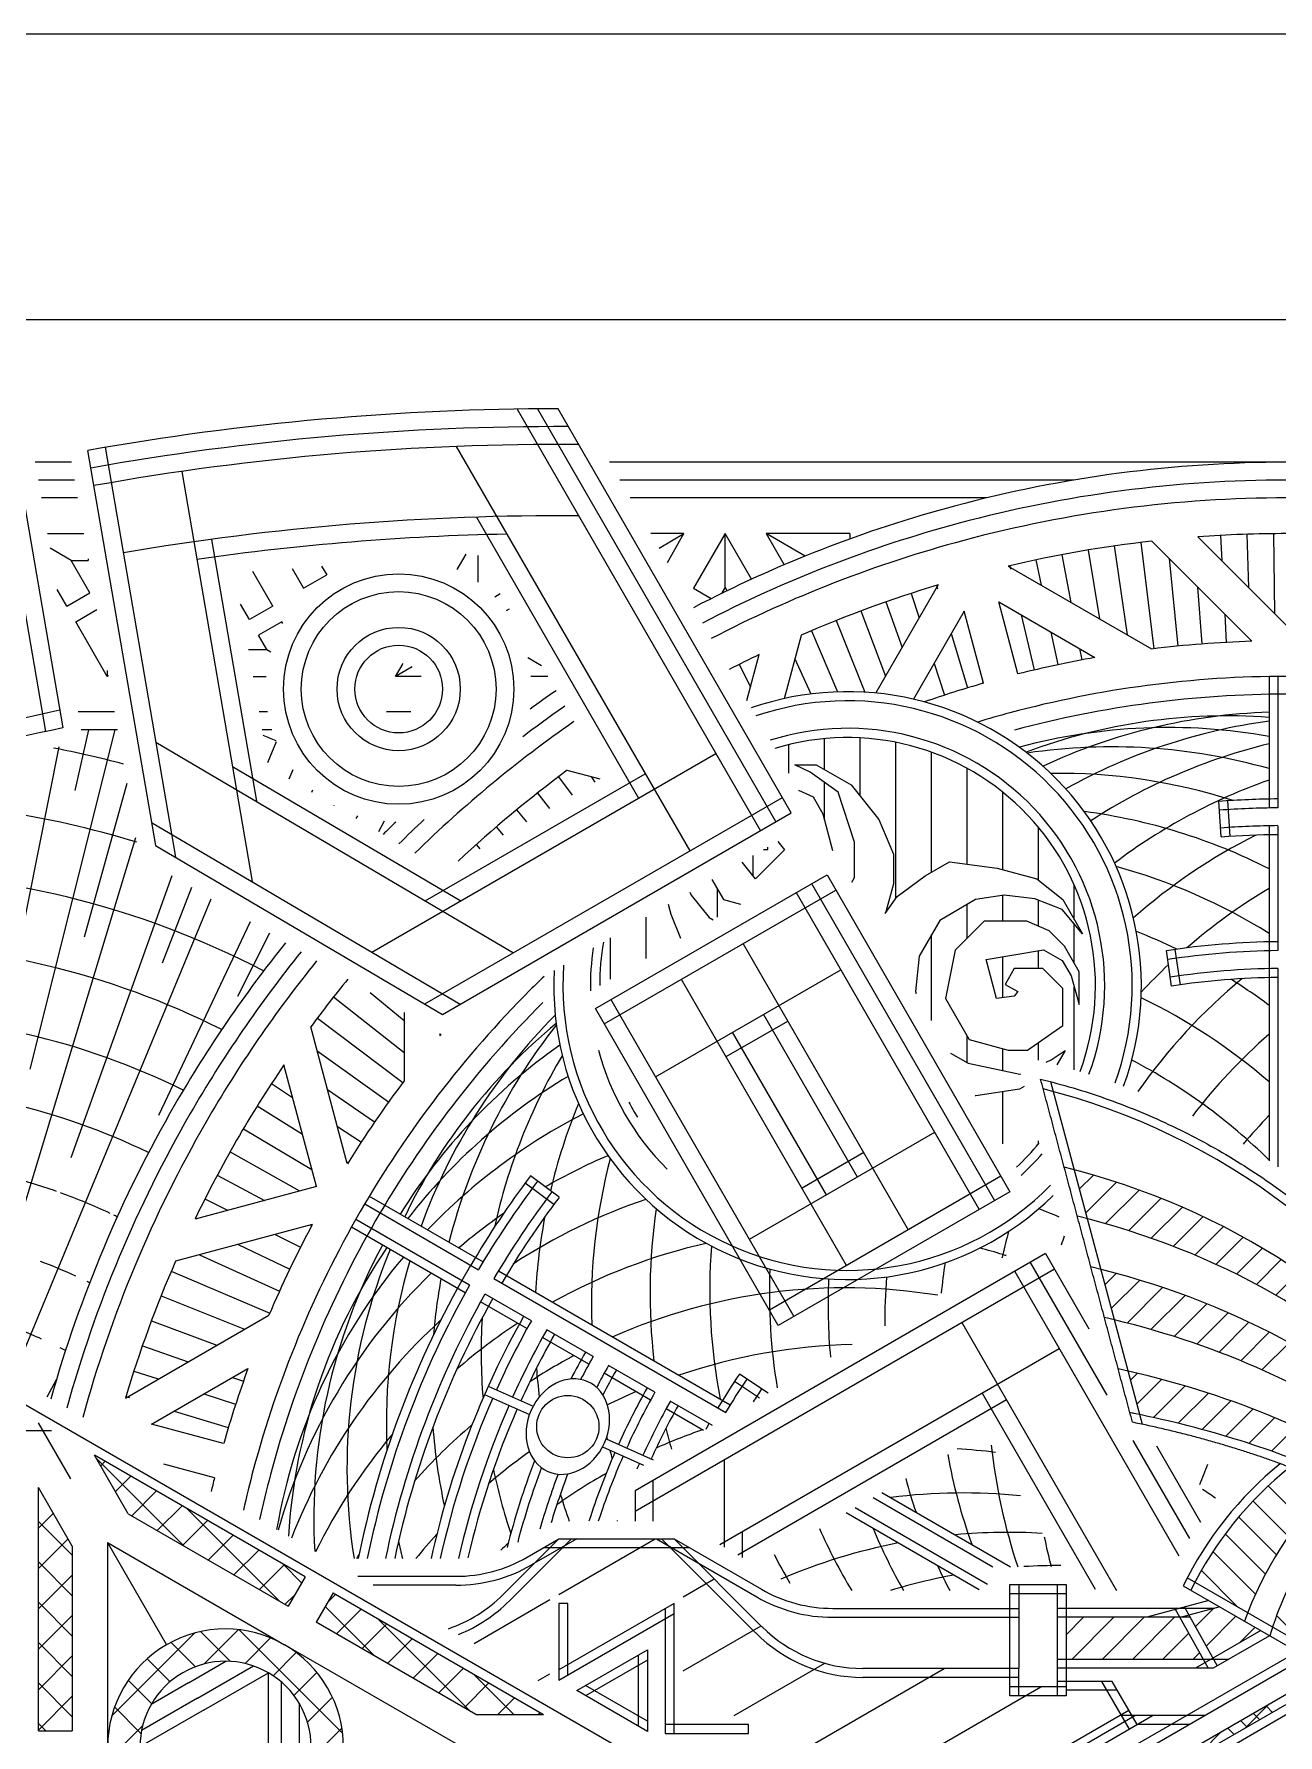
# Model space of a CAD drawing. Header units: inches. Extents: x -1.5 to 24.5, y -14.4 to 30.8.
# Drawn here: x 18.11 to 19.2, y 29.315 to 30.805 of the extents above; entities that cross this region are included whole.
import ezdxf

# ---------------------------------------------------------------- set-up
doc = ezdxf.new("R2010")
doc.units = ezdxf.units.IN
doc.header["$MEASUREMENT"] = 0
doc.layers.add('NOPLOT', color=5, linetype='Continuous', lineweight=5)

# ---------------------------------------------------------------- blocks, each defined once
blk = doc.blocks.new('Outline')
at = {"layer": 'NOPLOT', "color": 1}
blk.add_line((-1.25, 0), (-1.25, 2.3125), dxfattribs=at)
blk = doc.blocks.new('BG')
at = {"layer": 'NOPLOT', "color": 5}
for p, q in [((-3.1015, 1.4626), (-3.1015, 0.6565)), ((-3.0389, 1.2383), (-2.9691, 1.2391)), ((-2.9582, 1.25), (-3.0361, 1.1721)), ((-2.914, 1.2422), (-2.7989, 1.2422)), ((-2.7832, 1.2422), (-2.6738, 1.2422)), ((-2.6582, 1.2422), (-2.4845, 1.2422)), ((-2.9139, 1.2344), (-2.7987, 1.2344)), ((-2.7831, 1.2344), (-2.6737, 1.2344)), ((-2.6737, 1.2344), (-2.4898, 1.2344)), ((-2.6581, 1.2344), (-2.4898, 1.2344)), ((-3.0384, 1.215), (-2.9917, 1.2165)), ((-2.9448, 1.2192), (-3.0324, 1.1316)), ((-2.946, 1.2181), (-2.9447, 1.2181)), ((-3.0374, 1.1917), (-3.0153, 1.1929)), ((-2.9685, 1.1955), (-2.9436, 1.1969)), ((-2.7739, 1.2003), (-2.8051, 1.1982)), ((-2.7734, 1.1925), (-2.8046, 1.1904)), ((-2.9922, 1.1718), (-2.9424, 1.1756)), ((-3.0172, 1.1468), (-2.9405, 1.1544)), ((-2.644, 1.1567), (-2.6749, 1.1522)), ((-2.6428, 1.149), (-2.6738, 1.1445)), ((-3.0313, 1.122), (-2.9382, 1.1333)), ((-3.0106, 1.0058), (-2.938, 1.1315)), ((-3.0282, 1.0988), (-2.9504, 1.11)), ((-3.0246, 1.0758), (-2.9643, 1.0858)), ((-2.9793, 0.9975), (-2.9306, 1.0818)), ((-2.9303, 1.0807), (-2.9313, 1.0805)), ((-3.0859, 1.0632), (-3.0859, 0.6656)), ((-3.0205, 1.0528), (-2.9788, 1.0607)), ((-2.9383, 1.0683), (-2.9284, 1.0702)), ((-2.7185, 1.0537), (-2.6884, 1.071)), ((-2.6884, 1.071), (-2.7098, 1.0532)), ((-2.6554, 1.0681), (-2.6776, 1.0553)), ((-2.6651, 1.0532), (-2.6518, 1.0609)), ((-2.6266, 1.0681), (-2.6554, 1.0681)), ((-2.6518, 1.0609), (-2.6266, 1.0681)), ((-2.9528, 1.0433), (-2.9243, 1.0494)), ((-2.7367, 1.0308), (-2.7185, 1.0537)), ((-2.7098, 1.0532), (-2.7193, 1.0291)), ((-2.6776, 1.0553), (-2.6912, 1.0417)), ((-2.6745, 1.0369), (-2.6651, 1.0532)), ((-2.6406, 1.0536), (-2.6581, 1.0362)), ((-2.6082, 1.0536), (-2.6406, 1.0536)), ((-2.5867, 1.0228), (-2.6082, 1.0536)), ((-2.5781, 1.0434), (-2.5864, 1.0556)), ((-2.5864, 1.0556), (-2.5738, 1.0483)), ((-2.5761, 1.0392), (-2.5781, 1.0434)), ((-3.016, 1.0299), (-2.9939, 1.0346)), ((-2.9678, 1.0173), (-2.9196, 1.0286)), ((-2.746, 0.9963), (-2.7367, 1.0308)), ((-2.7193, 1.0291), (-2.7223, 1.0022)), ((-2.6912, 1.0417), (-2.6996, 1.0221)), ((-2.6662, 0.9864), (-2.6745, 1.0369)), ((-2.6581, 1.0362), (-2.6581, 1.0111)), ((-2.9162, 1.0144), (-2.9793, 0.9975)), ((-2.6996, 1.0221), (-2.6996, 0.9847)), ((-2.6443, 1.0032), (-2.6379, 1.0142)), ((-2.6379, 1.0142), (-2.6379, 1.0142)), ((-2.6379, 1.0142), (-2.6379, 1.0142)), ((-2.6379, 1.0142), (-2.6379, 1.0142)), ((-2.6379, 1.0142), (-2.634, 1.011)), ((-2.5867, 1.0059), (-2.5867, 1.0228)), ((-2.5752, 0.9707), (-2.5656, 1.016)), ((-2.5656, 1.016), (-2.566, 1.0168)), ((-2.5549, 1.0197), (-2.5525, 1.0156)), ((-2.5525, 1.0156), (-2.5467, 0.9774)), ((-3.0109, 1.0072), (-3.0078, 1.0079)), ((-2.7223, 1.0022), (-2.7185, 0.9773)), ((-2.6581, 1.0111), (-2.6443, 1.0032)), ((-2.634, 1.011), (-2.6318, 0.9956)), ((-2.5959, 0.9717), (-2.5867, 1.0059)), ((-2.1994, 0.8952), (-2.1343, 1.0079)), ((-3.0703, 0.9867), (-3.0703, 0.6746)), ((-2.9081, 0.9842), (-2.9712, 0.9673)), ((-2.7517, 0.9544), (-2.746, 0.9963)), ((-2.6996, 0.9847), (-2.6743, 0.9594)), ((-2.6318, 0.9956), (-2.6662, 0.9864)), ((-2.1949, 0.8874), (-2.1343, 0.9923)), ((-2.1188, 0.9878), (-2.1859, 0.8717)), ((-2.9514, 0.9559), (-2.904, 0.9702)), ((-2.7185, 0.9773), (-2.7003, 0.9458)), ((-2.6319, 0.9509), (-2.5959, 0.9717)), ((-2.5841, 0.9553), (-2.5752, 0.9707)), ((-2.5467, 0.9774), (-2.5468, 0.9768)), ((-2.1141, 0.9805), (-2.1814, 0.8639)), ((-2.9712, 0.9673), (-2.8941, 0.9228)), ((-2.7394, 0.9332), (-2.7517, 0.9544)), ((-2.6743, 0.9594), (-2.6319, 0.9509)), ((-2.9941, 0.9445), (-2.8995, 0.8898)), ((-2.9937, 0.9431), (-2.9906, 0.944)), ((-2.9253, 0.9409), (-2.8976, 0.9499)), ((-2.7003, 0.9458), (-2.6691, 0.9278)), ((-2.9867, 0.9208), (-2.9653, 0.9278)), ((-2.7213, 0.9086), (-2.7394, 0.9332)), ((-2.6691, 0.9278), (-2.638, 0.9247)), ((-2.638, 0.9247), (-2.6363, 0.9251)), ((-2.9793, 0.8987), (-2.9392, 0.9128)), ((-2.9713, 0.8768), (-2.9141, 0.8983)), ((-2.7887, 0.8925), (-2.7583, 0.9052)), ((-2.7583, 0.9052), (-2.7322, 0.9052)), ((-2.7322, 0.9052), (-2.7077, 0.8987)), ((-2.7064, 0.8981), (-2.7213, 0.9086)), ((-2.7077, 0.8987), (-2.7064, 0.8981)), ((-2.9629, 0.8551), (-2.9002, 0.8801)), ((-2.8189, 0.8683), (-2.7887, 0.8925)), ((-3.039, 0.8672), (-3.039, 0.7939)), ((-3.039, 0.8672), (-3.0344, 0.8672)), ((-2.8366, 0.8376), (-2.8189, 0.8683)), ((-2.7687, 0.8712), (-2.8127, 0.8568)), ((-2.738, 0.8712), (-2.7687, 0.8712)), ((-2.7339, 0.8688), (-2.738, 0.8712)), ((-2.954, 0.8335), (-2.9005, 0.8563)), ((-2.8127, 0.8568), (-2.8302, 0.8323)), ((-2.7613, 0.8522), (-2.7934, 0.8436)), ((-2.8366, 0.819), (-2.8366, 0.8376)), ((-2.8081, 0.8352), (-2.814, 0.8225)), ((-2.7934, 0.8436), (-2.8081, 0.8352)), ((-3.0193, 0.8279), (-3.039, 0.7939)), ((-2.8946, 0.8097), (-2.9501, 0.8246)), ((-2.9294, 0.819), (-2.8986, 0.8329)), ((-2.8302, 0.8323), (-2.8366, 0.819)), ((-3.039, 0.7939), (-3.0117, 0.8096)), ((-2.8953, 0.8099), (-2.8951, 0.81)), ((-2.7695, 0.8039), (-2.762, 0.8097)), ((-2.762, 0.8097), (-2.7368, 0.7845)), ((-2.7623, 0.7951), (-2.7644, 0.7951)), ((-2.7623, 0.7914), (-2.7623, 0.7951)), ((-2.2862, 0.7954), (-2.303, 0.7704)), ((-2.999, 0.7809), (-3.039, 0.7578)), ((-2.893, 0.7769), (-2.9332, 0.7877)), ((-2.9244, 0.77), (-2.9047, 0.78)), ((-2.7368, 0.7845), (-2.7514, 0.7726)), ((-2.2818, 0.7879), (-2.2965, 0.766)), ((-2.7186, 0.7564), (-2.7146, 0.7713)), ((-2.3933, 0.5593), (-2.2761, 0.7623)), ((-3.039, 0.7578), (-2.9911, 0.7301)), ((-2.9921, 0.7578), (-3.039, 0.7578)), ((-2.989, 0.7596), (-2.9921, 0.7578)), ((-2.9921, 0.7578), (-2.9865, 0.7545)), ((-2.9911, 0.7301), (-2.9821, 0.7456)), ((-2.7362, 0.7463), (-2.7186, 0.7564)), ((-2.7028, 0.7438), (-2.7007, 0.7473)), ((-2.3866, 0.5553), (-2.2694, 0.7583)), ((-2.7224, 0.728), (-2.7028, 0.7438)), ((-3.0138, 0.7072), (-3.039, 0.7217)), ((-3.039, 0.7217), (-3.039, 0.6926)), ((-3.0264, 0.6999), (-3.039, 0.7217)), ((-2.725, 0.7269), (-2.7224, 0.728)), ((-2.6844, 0.7191), (-2.7055, 0.7105)), ((-2.7055, 0.7105), (-2.7142, 0.7082)), ((-2.2463, 0.6536), (-2.228, 0.6947)), ((-2.2392, 0.6504), (-2.2232, 0.6864)), ((-2.824, 0.6484), (-2.8317, 0.6195)), ((-2.8262, 0.6403), (-2.8214, 0.6438)), ((-2.8259, 0.6118), (-2.8099, 0.6238)), ((-2.4578, 0.6123), (-2.4765, 0.5873)), ((-2.9304, 0.585), (-2.9236, 0.5969)), ((-2.914, 0.6024), (-2.914, 0.5877)), ((-2.8117, 0.5933), (-2.7983, 0.6038)), ((-2.4516, 0.6076), (-2.4703, 0.5826)), ((-2.7971, 0.5751), (-2.7867, 0.5837)), ((-2.2923, 0.5503), (-2.2748, 0.5897)), ((-2.2852, 0.5471), (-2.2676, 0.5865)), ((-2.9728, 0.5685), (-2.9714, 0.566)), ((-2.9863, 0.5607), (-2.9835, 0.5559)), ((-2.7821, 0.5572), (-2.7749, 0.5634)), ((-2.9964, 0.5413), (-3.0199, 0.5413)), ((-2.7667, 0.5397), (-2.7631, 0.5429)), ((-2.4587, 0.446), (-2.4012, 0.5457)), ((-2.452, 0.442), (-2.3944, 0.5417)), ((-3.0075, 0.5231), (-3.021, 0.5309)), ((-2.3809, 0.5339), (-2.4385, 0.4342)), ((-2.3741, 0.5301), (-2.4317, 0.4304)), ((-2.3848, 0.5272), (-2.3984, 0.535)), ((-2.6012, 0.5079), (-2.5992, 0.5079)), ((-2.6001, 0.5086), (-2.6007, 0.5079)), ((-2.914, 0.4916), (-2.914, 0.4691)), ((-2.9224, 0.4836), (-2.914, 0.4691)), ((-2.8828, 0.4823), (-2.8828, 0.4611)), ((-2.914, 0.4691), (-2.9254, 0.4756)), ((-2.6372, 0.4467), (-2.6126, 0.4766)), ((-2.6333, 0.4148), (-2.5846, 0.4766)), ((-2.6196, 0.4766), (-2.5599, 0.4766)), ((-2.6148, 0.4006), (-2.5584, 0.4755)), ((-2.5862, 0.4003), (-2.5413, 0.4629)), ((-2.7871, 0.4592), (-2.7779, 0.454)), ((-2.5521, 0.4095), (-2.5239, 0.4507)), ((-2.7894, 0.4345), (-2.792, 0.4359)), ((-2.5197, 0.4181), (-2.5061, 0.4391)), ((-2.4873, 0.4268), (-2.607, 0.3948)), ((-2.4889, 0.4264), (-2.4883, 0.4274)), ((-3.0106, 0.4043), (-3.0028, 0.4088)), ((-2.9911, 0.3885), (-3.0028, 0.4088)), ((-2.8011, 0.4151), (-2.8009, 0.415)), ((-3.0085, 0.3784), (-2.9911, 0.3885)), ((-2.8142, 0.3962), (-2.8124, 0.3954)), ((-2.4674, 0.3998), (-2.5738, 0.3713)), ((-2.5378, 0.3478), (-2.5131, 0.3876)), ((-2.5178, 0.3357), (-2.4822, 0.3958)), ((-2.4674, 0.3998), (-2.4388, 0.2934)), ((-2.434, 0.3961), (-2.4019, 0.2764)), ((-2.4336, 0.3945), (-2.433, 0.3955)), ((-2.8321, 0.3792), (-2.824, 0.3757)), ((-2.5574, 0.3604), (-2.5453, 0.3789)), ((-2.4976, 0.3241), (-2.4634, 0.3849)), ((-2.4253, 0.3636), (-2.414, 0.3859)), ((-2.4166, 0.3312), (-2.395, 0.3763)), ((-2.9755, 0.3614), (-3.0057, 0.344)), ((-2.9755, 0.3614), (-2.9637, 0.3412)), ((-2.9602, 0.3703), (-2.9619, 0.3693)), ((-2.9619, 0.3693), (-2.9502, 0.349)), ((-2.9374, 0.3563), (-2.9354, 0.3598)), ((-2.8671, 0.3608), (-2.8671, 0.3522)), ((-2.8387, 0.3571), (-2.8569, 0.3647)), ((-2.689, 0.3586), (-2.6336, 0.3307)), ((-2.4075, 0.2972), (-2.3757, 0.3673)), ((-2.393, 0.2725), (-2.3563, 0.3588)), ((-2.282, 0.2324), (-2.3546, 0.3581)), ((-2.9374, 0.3563), (-2.9502, 0.349)), ((-2.9374, 0.3402), (-2.9374, 0.3563)), ((-2.914, 0.3442), (-2.914, 0.3557)), ((-2.8828, 0.357), (-2.8828, 0.3496)), ((-2.4772, 0.3129), (-2.4551, 0.3541)), ((-2.9637, 0.3412), (-2.9773, 0.3333)), ((-2.699, 0.3417), (-2.5295, 0.2615)), ((-2.3715, 0.2636), (-2.3422, 0.3366)), ((-2.2592, 0.2553), (-2.3079, 0.3397)), ((-2.3068, 0.3393), (-2.3071, 0.3384)), ((-2.3001, 0.3262), (-2.2968, 0.3357)), ((-2.2857, 0.3012), (-2.2766, 0.3289)), ((-2.4565, 0.3021), (-2.4465, 0.3218)), ((-2.2706, 0.2751), (-2.2563, 0.3225)), ((-2.2423, 0.3184), (-2.2592, 0.2553)), ((-2.3002, 0.1341), (-2.7191, 0.3076)), ((-2.3497, 0.2552), (-2.3282, 0.3124)), ((-2.2121, 0.3103), (-2.224, 0.266)), ((-2.7292, 0.2903), (-2.6628, 0.2647)), ((-2.3278, 0.2472), (-2.3137, 0.2873)), ((-2.7394, 0.273), (-2.4923, 0.1845)), ((-2.3057, 0.2398), (-2.2987, 0.2612)), ((-2.3178, 0.1035), (-2.7729, 0.2416)), ((-2.8671, 0.2254), (-2.8671, 0.1937)), ((-2.8202, 0.2335), (-2.6855, 0.1962)), ((-2.2834, 0.2328), (-2.2825, 0.2359)), ((-2.914, 0.2165), (-2.9619, 0.1888)), ((-2.919, 0.2165), (-2.914, 0.2165)), ((-2.9151, 0.2172), (-2.914, 0.2165)), ((-2.8828, 0.2227), (-2.8828, 0.191)), ((-2.8671, 0.2231), (-2.5699, 0.1486)), ((-3.039, 0.1642), (-3.039, 0.1959)), ((-3.017, 0.1997), (-3.0156, 0.1997)), ((-2.9872, 0.2013), (-3.0156, 0.1849)), ((-3.0156, 0.1849), (-3.0156, 0.1997)), ((-2.9755, 0.181), (-2.9872, 0.2013)), ((-2.9619, 0.1888), (-2.9726, 0.2073)), ((-2.8671, 0.2), (-2.814, 0.1881)), ((-3.1015, 0.1852), (-3.1015, 0.1534)), ((-3.0859, 0.1878), (-3.0859, 0.1561)), ((-3.0703, 0.1905), (-3.0703, 0.1588)), ((-3.0156, 0.1849), (-3.0263, 0.1664)), ((-2.9755, 0.181), (-2.9901, 0.1726)), ((-2.3363, 0.0716), (-2.8522, 0.1742)), ((-2.283, 0.1638), (-2.2983, 0.172))]:
    blk.add_line(p, q, dxfattribs=at)
at = {"layer": 'NOPLOT', "color": 5, "linetype": 'Continuous'}
for p, q in [((-2.7011, 1.0637), (-2.7311, 1.0637)), ((-2.663, 1.0637), (-2.6972, 1.0637)), ((-2.5695, 1.0637), (-2.6418, 1.0637)), ((-2.7354, 1.0325), (-2.7816, 1.0325)), ((-2.6952, 1.0325), (-2.7179, 1.0325)), ((-2.6581, 1.0325), (-2.6738, 1.0325)), ((-2.5778, 1.0325), (-2.5934, 1.0325)), ((-2.5048, 1.0325), (-2.5073, 1.0325)), ((-2.7446, 1.0012), (-2.8125, 1.0012)), ((-2.6996, 1.0012), (-2.7222, 1.0012)), ((-2.6326, 1.0012), (-2.6686, 1.0012)), ((-2.5687, 1.0012), (-2.5879, 1.0012)), ((-2.5045, 1.0012), (-2.5504, 1.0012)), ((-2.7496, 0.97), (-2.8334, 0.97)), ((-2.6849, 0.97), (-2.7142, 0.97)), ((-2.5756, 0.97), (-2.5988, 0.97)), ((-2.7426, 0.9387), (-2.8476, 0.9387)), ((-2.6127, 0.9387), (-2.688, 0.9387)), ((-2.7197, 0.9075), (-2.8562, 0.9075)), ((-2.809, 0.8762), (-2.8601, 0.8762)), ((-2.8324, 0.845), (-2.8595, 0.845)), ((-2.7883, 0.845), (-2.8212, 0.845)), ((-2.8292, 0.8137), (-2.8543, 0.8137)), ((-2.7393, 0.7825), (-2.7571, 0.7825)), ((-2.703, 0.7512), (-2.7276, 0.7512)), ((-2.6669, 0.6887), (-2.703, 0.6887)), ((-2.6489, 0.6575), (-2.6849, 0.6575))]:
    blk.add_line(p, q, dxfattribs=at)
at = {"layer": 'NOPLOT', "color": 5}
for points in [[(-2.258, 0.7467), (-2.2793, 0.7098)], [(-2.2535, 0.7389), (-2.2725, 0.7061)], [(-2.2872, 0.6963), (-2.3106, 0.6557)], [(-2.2803, 0.6925), (-2.3038, 0.6519)], [(-2.3184, 0.6422), (-2.3418, 0.6016)], [(-2.3116, 0.6384), (-2.335, 0.5978)], [(-2.3497, 0.5881), (-2.3731, 0.5475)], [(-2.3428, 0.5842), (-2.3663, 0.5436)]]:
    blk.add_lwpolyline(points, dxfattribs=at)
blk.add_circle((-2.257, 0.62), 0.0273, dxfattribs=at)
for centre, radius, start, end in [((-1.9765, 1.25), 1.125, 180, 195), ((-1.9765, 1.25), 1.1094, 180, 195), ((-1.9765, 1.25), 1.0938, 180, 195), ((-1.9765, 1.25), 1.0625, 180, 184.2069), ((-1.9765, 1.25), 0.9375, 180, 195), ((-1.9765, 1.25), 0.9219, 180, 195), ((-1.9765, 1.25), 0.8302, 180.5392, 184.1163), ((-1.9765, 1.25), 0.8224, 180.5443, 184.1188), ((-1.9765, 1.25), 0.8068, 180.5549, 184.1241), ((-1.9765, 1.25), 0.7989, 180.5603, 184.1268), ((-1.9765, 1.25), 0.7052, 180.6348, 188.6047), ((-1.9765, 1.25), 0.6974, 180.6419, 188.6082), ((-1.9765, 1.25), 0.6818, 180.6566, 188.6156), ((-1.9765, 1.25), 0.6739, 180.6642, 188.6194), ((-2.3771, 1.25), 0.5057, 181.7708, 204.9932), ((-2.3737, 1.1977), 0.5057, 175.842, 200.3896), ((-2.3737, 1.3023), 0.5057, 187.7186, 209.1005), ((-2.3635, 1.1463), 0.5057, 169.9712, 194.965), ((-2.3635, 1.3537), 0.5057, 193.6473, 213.0021), ((-2.3466, 1.0967), 0.5057, 164.2004, 188.423), ((-2.3466, 1.4033), 0.5057, 199.5162, 216.9863), ((-2.2943, 1.0061), 0.5057, 153.1678, 172.4496), ((-2.3234, 1.4503), 0.5057, 206.7464, 221.4452), ((-2.2598, 0.9667), 0.5057, 148.0424, 164.6627), ((-2.2943, 1.4939), 0.5057, 210.8759, 220.9471), ((-2.2204, 0.9322), 0.5057, 143.3005, 147.8875), ((-2.1768, 0.9031), 0.5057, 139.0658, 154.3083), ((-2.2204, 1.5678), 0.5057, 221.2556, 232.395), ((-2.1298, 0.8799), 0.5057, 135.4907, 152.4078), ((-2.1768, 1.5969), 0.5057, 225.8067, 229.6292), ((-1.9765, 1.25), 0.9687, 181.8197, 187.0275), ((-2.2598, 1.5333), 0.5057, 219.6125, 234.9228), ((-2.3234, 1.0497), 0.5057, 162.3774, 180.7327), ((-2.0288, 1.6472), 0.5057, 247.3307, 249.4884), ((-1.7762, 0.9031), 0.5057, 145.7698, 147.3479), ((-2.2204, 0.9322), 0.5057, 154.0529, 158.4263), ((-2.2943, 1.4939), 0.5057, 223.4262, 227.2672), ((-1.9765, 1.25), 1.0625, 186.3972, 193.289), ((-2.6432, 0.8651), 0.2574, 70.001, 199.1308), ((-2.6432, 0.8651), 0.2494, 70.0048, 198.7757), ((-2.6432, 0.8651), 0.2253, 69.8577, 197.5548), ((-1.9765, 1.25), 0.9687, 189.9961, 194.0758), ((-2.6432, 0.8651), 0.2172, 69.746, 197.086), ((-2.6432, 0.8651), 0.2494, 265.867, 45.4869), ((-2.6432, 0.8651), 0.2574, 267.0722, 44.4384), ((-1.9765, 0.8494), 0.5057, 156.5804, 158.7521), ((-2.2598, 1.5333), 0.5057, 251.0897, 252.0079), ((-2.2598, 1.5333), 0.5057, 281.3228, 284.3629), ((-1.6296, 1.0497), 0.5057, 179.7357, 183.4177), ((-2.6432, 0.8651), 0.2172, 42.914, 50.6268), ((-2.6432, 0.8651), 0.2253, 42.4452, 49.1735), ((-1.6587, 1.0061), 0.5057, 176.6451, 185.2786), ((-2.2943, 1.4939), 0.5057, 276.0679, 288.4447), ((-1.6932, 0.9667), 0.5057, 174.3287, 187.2373), ((-1.9765, 1.25), 0.9375, 195, 196.795), ((-2.2943, 1.4939), 0.5057, 254.6841, 257.0481), ((-1.9242, 0.8528), 0.5057, 162.9519, 165.3302), ((-1.9242, 0.8528), 0.5057, 162.5821, 162.9519), ((-2.2943, 1.4939), 0.5057, 257.0481, 257.4179), ((-1.9765, 1.25), 0.9687, 195.9242, 199.1403), ((-1.7326, 0.9322), 0.5057, 172.8897, 176.7224), ((-2.3234, 1.4503), 0.5057, 280.3363, 289.5816), ((-1.9765, 1.25), 1.125, 195, 207.5269), ((-1.9765, 1.25), 1.1094, 195, 207.492), ((-1.9765, 1.25), 1.0938, 195, 207.4562), ((-2.3466, 1.4033), 0.5057, 294.7214, 297.46), ((-1.6296, 1.0497), 0.5057, 190.4184, 196.8854), ((-1.9765, 1.25), 1.0625, 196.711, 203.6028), ((-2.3234, 1.4503), 0.5057, 261.214, 264.2885), ((-1.8728, 0.8631), 0.5057, 170.7846, 203.7655), ((-2.3466, 1.4033), 0.5057, 285.5026, 288.9863), ((-2.3635, 1.3537), 0.5057, 292.7627, 299.6328), ((-1.6587, 1.0061), 0.5057, 191.0137, 203.239), ((-2.3466, 1.4033), 0.5057, 265.297, 270.1627), ((-1.8232, 0.8799), 0.5057, 181.2125, 198.7444), ((-2.3737, 1.3023), 0.5057, 294.0249, 300.9745), ((-2.3635, 1.3537), 0.5057, 267.4094, 275.1889), ((-2.3771, 1.25), 0.5057, 297.3335, 300.5515), ((-2.3737, 1.3023), 0.5057, 267.5922, 279.4331), ((-1.9765, 1.25), 0.5568, 235.7411, 237.1411), ((-1.9765, 1.25), 1.0625, 205.7931, 207.3813), ((-1.9765, 1.25), 0.5724, 235.7521, 239.2179), ((-1.9765, 1.25), 0.5802, 235.7574, 239.2285), ((-2.3771, 1.25), 0.5057, 265.6917, 280.9342), ((-1.9242, 0.8528), 0.5057, 192.7328, 209.1241), ((-1.9765, 1.25), 0.5802, 240.7715, 241.3574), ((-1.7762, 0.9031), 0.5057, 199.0658, 204.0068), ((-1.9765, 1.25), 0.6114, 240.7321, 245.634), ((-2.6432, 0.8651), 0.2253, 284.5141, 315.4859), ((-1.9765, 1.25), 0.6193, 240.7229, 245.6386), ((-2.3737, 1.1977), 0.5057, 283.4932, 285.6471), ((-1.9765, 0.8494), 0.5057, 198.5548, 213.2536), ((-2.3737, 1.1977), 0.5057, 261.5737, 276.6995), ((-1.9765, 1.25), 0.6427, 240.6965, 245.6518), ((-1.9765, 1.25), 0.6349, 240.7051, 245.6475), ((-2.6432, 0.8651), 0.2172, 297.9961, 302.0039), ((-1.8232, 0.8799), 0.5057, 203.3005, 206.4429), ((-1.9765, 1.25), 0.6193, 246.3614, 246.863), ((-2.3635, 1.1463), 0.5057, 255.3373, 271.9576), ((-1.9765, 1.25), 0.6818, 240.6566, 242.509), ((-1.9765, 1.25), 0.6739, 240.6642, 242.7829), ((-2.3635, 1.1463), 0.5057, 284.5651, 285.4395), ((-1.9765, 1.25), 0.6427, 246.3482, 252.0763), ((-1.9765, 1.25), 0.6349, 246.3525, 251.8481), ((-1.9765, 1.25), 0.6193, 251.3281, 251.3735), ((-2.6432, 0.8651), 0.2172, 259.8909, 269.9751), ((-2.6432, 0.8651), 0.2253, 261.5936, 271.1508), ((-2.0288, 0.8528), 0.5057, 203.0137, 209.9704), ((-1.9765, 1.25), 0.6974, 240.6419, 242.529), ((-2.3635, 1.1463), 0.5057, 283.2348, 283.4417), ((-1.7762, 0.9031), 0.5057, 209.5605, 215.3875), ((-2.3466, 1.0967), 0.5057, 247.5504, 256.6374), ((-2.0802, 0.8631), 0.5057, 206.9979, 226.3527), ((-1.9765, 1.25), 0.7052, 240.6348, 242.8196), ((-1.9765, 1.25), 1.1094, 214.7612, 217.1203), ((-1.9765, 1.25), 1.0938, 214.8293, 224.3114), ((-1.9765, 1.25), 1.0625, 216.3972, 223.1152), ((-2.1768, 0.9031), 0.5057, 215.0068, 238.2292), ((-2.3234, 1.0497), 0.5057, 239.2673, 257.6226), ((-2.1298, 0.8799), 0.5057, 210.8995, 232.2814), ((-1.9765, 1.25), 0.7989, 232.9559, 239.4397), ((-1.8728, 0.8631), 0.5057, 208.0424, 213.1482), ((-1.9765, 1.25), 0.6739, 249.2171, 253.0705), ((-1.9765, 1.25), 0.6818, 249.491, 253.7683), ((-2.3466, 1.0967), 0.5057, 287.1125, 289.9238), ((-1.9765, 1.25), 1.125, 214.6949, 216.1138), ((-1.9765, 1.25), 0.9375, 223.9663, 225), ((-1.9765, 1.25), 0.9219, 225, 240), ((-2.2598, 0.9667), 0.5057, 225.035, 250.0288), ((-2.2204, 0.9322), 0.5057, 219.6104, 244.158), ((-2.2943, 1.0061), 0.5057, 231.577, 255.7996), ((-1.9765, 1.25), 0.8068, 232.9586, 239.4451), ((-2.3466, 1.0967), 0.5057, 259.2464, 266.8322), ((-1.9765, 1.25), 0.7443, 240.6014, 245.6993), ((-1.9765, 1.25), 0.7364, 240.6078, 245.6961), ((-1.9765, 1.25), 0.6974, 249.471, 255.0925), ((-1.9765, 1.25), 0.9375, 225, 240), ((-1.9765, 1.25), 0.8302, 232.9664, 239.4608), ((-1.9765, 1.25), 0.8224, 232.9639, 239.4557), ((-1.9765, 1.25), 0.7677, 240.5831, 257.5884), ((-1.9765, 1.25), 0.7599, 240.5891, 245.7055), ((-2.3466, 1.0967), 0.5057, 274.3518, 277.2359), ((-1.8232, 0.8799), 0.5057, 215.4751, 220.6482), ((-1.9765, 1.25), 0.7052, 249.1804, 255.6597), ((-1.9242, 0.8528), 0.5057, 213.1678, 220.7536), ((-1.9765, 1.25), 0.7443, 246.3007, 257.1889), ((-1.9765, 1.25), 0.7364, 246.3039, 257.012), ((-2.3234, 1.0497), 0.5057, 281.8518, 288.4471), ((-1.7762, 0.9031), 0.5057, 221.5529, 222.5226), ((-2.0288, 0.8528), 0.5057, 214.8774, 220.4838), ((-1.9765, 1.25), 0.7989, 240.5603, 258.0812), ((-1.9765, 1.25), 0.7599, 246.2945, 257.4587), ((-1.9765, 1.25), 0.8068, 240.5549, 258.1983), ((-2.3234, 1.0497), 0.5057, 266.7464, 274.691), ((-1.9765, 1.25), 0.8302, 240.5392, 258.536), ((-1.9765, 1.25), 0.8224, 240.5443, 258.4256), ((-1.8728, 0.8631), 0.5057, 220.309, 228.2536), ((-1.9765, 1.25), 0.9687, 229.8966, 230.0039), ((-2.2943, 1.0061), 0.5057, 259.5162, 265.1226), ((-1.9765, 0.8494), 0.5057, 222.3774, 248.8003), ((-2.2943, 1.0061), 0.5057, 274.2464, 282.191), ((-1.9765, 1.25), 1.1094, 222.9455, 224.5309), ((-2.0288, 0.8528), 0.5057, 224.2004, 254.2369), ((-1.8232, 0.8799), 0.5057, 227.809, 230.9876), ((-2.2598, 0.9667), 0.5057, 253.6473, 272.6226), ((-1.9765, 1.25), 1.125, 223.952, 224.744), ((-1.9765, 1.25), 0.9687, 232.9725, 238.1803), ((-2.2204, 0.9322), 0.5057, 247.7186, 278.9727), ((-2.0802, 0.8631), 0.5057, 229.9712, 260.1245), ((-1.9242, 0.8528), 0.5057, 229.8774, 243.8317), ((-2.2598, 0.9667), 0.5057, 281.7464, 283.5254), ((-1.9765, 1.25), 0.9219, 240, 255), ((-2.1768, 0.9031), 0.5057, 241.7708, 273.3057), ((-2.1298, 0.8799), 0.5057, 235.842, 266.4681), ((-1.9765, 1.25), 0.9375, 240, 255), ((-1.8728, 0.8631), 0.5057, 237.3774, 237.9027), ((-1.9765, 1.25), 1.0625, 230.7538, 233.6028), ((-1.9765, 1.25), 1.0938, 231.0065, 240), ((-1.9765, 1.25), 0.9687, 241.8197, 247.0275), ((-1.9765, 1.25), 1.125, 231.245, 240), ((-1.9765, 1.25), 1.1094, 231.1274, 240), ((-1.9765, 0), 0.9535, 157.5319, 158.2644), ((-1.9765, 1.25), 1.0625, 235.7931, 240), ((-1.9765, 1.25), 0.9219, 255, 257.529), ((-1.9765, 0), 0.766, 152.5212, 180), ((-1.9765, 1.25), 0.9375, 255, 257.2276), ((-1.9765, 1.25), 1.0625, 240, 244.2069), ((-1.9765, 1.25), 0.9687, 249.9961, 254.0758), ((-1.9765, 0), 0.7035, 153.2438, 180), ((-1.9765, 1.25), 1.0937, 240, 254.706), ((-1.9765, 1.25), 0.9687, 255.9242, 256.6554), ((-1.9765, 0), 0.641, 153.7905, 180), ((-1.9765, 1.25), 1.1094, 240, 254.4943), ((-1.9765, 1.25), 1.125, 240, 254.2887), ((-1.9765, 1.25), 1.0625, 246.3972, 253.289), ((-1.9765, 0), 0.8285, 162.9933, 180), ((-1.9765, 0), 0.5785, 154.1083, 180), ((-1.9765, 0), 0.891, 165.0022, 169.0336), ((-1.9765, 0), 0.516, 154.1169, 154.4777), ((-1.9765, 0), 0.516, 154.8973, 160.1027), ((-1.9765, 0), 0.4535, 153.6881, 153.9998), ((-1.9765, 0), 0.4535, 155.3752, 159.6248), ((-1.9765, 0), 0.391, 152.6052, 153.3687), ((-1.9765, 0), 0.516, 160.5223, 165.7277), ((-1.9765, 0), 0.391, 156.0063, 158.9937)]:
    blk.add_arc(centre, radius, start, end, dxfattribs=at)
at = {"layer": 'NOPLOT', "color": 5, "extrusion": (0, 0, -1)}
blk.add_ellipse((-2.257, 0.62), major_axis=(-0.0393, 0.0175), ratio=0.818187, dxfattribs=at)

msp = doc.modelspace()

# ---------------------------------------------------------------- linework, layer by layer
at = {"layer": 'NOPLOT'}
for p, q in [((18.5335, 30.4764), (18.7468, 30.1071)), ((18.5515, 30.4766), (18.7603, 30.1149)), ((18.7738, 30.1227), (18.5695, 30.4767)), ((18.1572, 30.4402), (18.2167, 30.0943)), ((18.1726, 30.4429), (18.2343, 30.0839)), ((18.4802, 30.4437), (18.6848, 30.0894)), ((18.2397, 30.4218), (18.3014, 30.0626)), ((18.4979, 30.3818), (18.64, 30.1357)), ((18.2657, 30.3623), (18.3052, 30.1329)), ((18.217, 30.1847), (18.5305, 30.0003)), ((18.4064, 30.0008), (18.7077, 30.1747)), ((18.2841, 30.1634), (18.4842, 30.0457)), ((18.4531, 30.0458), (18.6458, 30.157)), ((18.4528, 29.9554), (18.766, 30.1362)), ((18.4682, 29.9463), (18.7738, 30.1227)), ((18.2132, 30.1144), (18.4838, 29.9553)), ((18.2167, 30.0943), (18.4682, 29.9463)), ((18.6021, 29.9514), (18.8051, 30.0686)), ((18.7915, 30.0608), (18.9518, 29.7832)), ((18.8051, 30.0686), (18.9653, 29.791)), ((18.778, 30.053), (18.9383, 29.7754)), ((18.7317, 30.0082), (18.8763, 29.7576)), ((18.6547, 29.8915), (18.8171, 29.9853)), ((18.8222, 29.7264), (18.6776, 29.9769)), ((18.6156, 29.9592), (18.7759, 29.6816)), ((18.7624, 29.6738), (18.6021, 29.9514)), ((18.7166, 29.9093), (18.7708, 29.9405)), ((18.7494, 29.9462), (18.8316, 29.804)), ((18.8045, 29.7883), (18.7224, 29.9306)), ((19.0009, 29.8874), (19.0813, 29.5873)), ((18.6215, 29.3048), (17.6263, 29.8794)), ((18.8992, 29.843), (18.7368, 29.7493)), ((18.8373, 29.8253), (18.7832, 29.7941)), ((18.9653, 29.791), (18.7624, 29.6738)), ((18.9966, 29.7368), (18.637, 29.5292)), ((18.9966, 29.7368), (19.0346, 29.671)), ((19.0044, 29.7233), (18.637, 29.5111)), ((18.9696, 29.7212), (19.1134, 29.4721)), ((18.9831, 29.729), (19.0502, 29.6127)), ((18.9232, 29.6764), (19.0587, 29.4417)), ((19.0086, 29.6535), (18.7113, 29.4819)), ((18.941, 29.6145), (19.04, 29.4429)), ((18.9623, 29.6088), (18.7269, 29.4728)), ((18.1425, 29.5396), (18.1142, 29.5887)), ((18.1425, 29.5396), (18.1142, 29.5887)), ((18.0691, 29.582), (18.1257, 29.582)), ((18.0691, 29.582), (18.1257, 29.582)), ((19.0731, 29.5731), (19.1226, 29.4873)), ((19.0938, 29.5686), (19.1324, 29.5016)), ((18.1929, 29.509), (18.1633, 29.5603)), ((18.7151, 29.5562), (18.7151, 29.4797)), ((18.6526, 29.5382), (18.6526, 29.5026)), ((18.1438, 29.4807), (18.1142, 29.532)), ((18.637, 29.5292), (18.637, 29.5026)), ((18.1748, 29.4838), (18.2264, 29.3943)), ((18.5213, 29.4382), (18.5701, 29.487)), ((18.5269, 29.4326), (18.5812, 29.487)), ((18.5424, 29.4709), (18.5701, 29.487)), ((18.5858, 29.487), (18.5463, 29.4642)), ((18.6847, 29.4792), (18.5566, 29.4792)), ((18.5701, 29.487), (18.6712, 29.487)), ((18.6556, 29.487), (18.7437, 29.4361)), ((18.7425, 29.4046), (18.6601, 29.487)), ((18.7481, 29.4101), (18.6712, 29.487)), ((18.6712, 29.487), (18.7476, 29.4429)), ((18.7307, 29.4931), (18.7307, 29.4706)), ((18.3478, 29.4538), (18.3329, 29.4282)), ((18.394, 29.4542), (18.4799, 29.4542)), ((19.2491, 29.3788), (19.1207, 29.4529)), ((18.3723, 29.4397), (18.3575, 29.414)), ((18.4799, 29.4464), (18.4075, 29.4464)), ((18.9653, 29.3735), (18.9653, 29.447)), ((18.9653, 29.447), (19.0146, 29.447)), ((18.9653, 29.4392), (19.0146, 29.4392)), ((18.9731, 29.447), (18.9731, 29.3735)), ((19.0068, 29.447), (19.0068, 29.3622)), ((19.0146, 29.447), (19.0146, 29.3622)), ((19.1172, 29.446), (19.2261, 29.3831)), ((18.6712, 29.4305), (18.5701, 29.3722)), ((18.578, 29.4305), (18.5701, 29.4305)), ((18.5701, 29.4305), (18.5701, 29.3632)), ((18.5701, 29.3632), (18.6712, 29.4215)), ((18.578, 29.3677), (18.578, 29.4305)), ((18.6634, 29.426), (18.6634, 29.3165)), ((18.6712, 29.3165), (18.6712, 29.4305)), ((18.8101, 29.4261), (18.9731, 29.4261)), ((19.1446, 29.4261), (19.0068, 29.4261)), ((19.1397, 29.4329), (19.0852, 29.4183)), ((19.1099, 29.4261), (19.139, 29.3737)), ((19.1493, 29.4274), (19.1144, 29.418)), ((19.1183, 29.4272), (19.1468, 29.3757)), ((18.8101, 29.4183), (18.9731, 29.4183)), ((19.1232, 29.4183), (19.0068, 29.4183)), ((19.1851, 29.4067), (19.1278, 29.3737)), ((18.5858, 29.3541), (18.6477, 29.3899)), ((18.6477, 29.3899), (18.6477, 29.3183)), ((19.1929, 29.4022), (19.1434, 29.3737)), ((18.2457, 29.3609), (18.2784, 29.3798)), ((18.2535, 29.3474), (18.3025, 29.3757)), ((18.6477, 29.3809), (18.5936, 29.3496)), ((18.6399, 29.3229), (18.6399, 29.3854)), ((19.157, 29.3815), (19.0068, 29.3815)), ((19.208, 29.3829), (19.0728, 29.3048)), ((19.0884, 29.3048), (19.2158, 29.3784)), ((18.2457, 29.3609), (18.213, 29.342)), ((18.2593, 29.3373), (18.3156, 29.3698)), ((18.3156, 29.3048), (18.3156, 29.3698)), ((18.3272, 29.3048), (18.3272, 29.3614)), ((18.9731, 29.3735), (18.8365, 29.3735)), ((18.9731, 29.3657), (18.8365, 29.3657)), ((18.9653, 29.3495), (18.9653, 29.3735)), ((18.9731, 29.3495), (18.9731, 29.3735)), ((19.1434, 29.3737), (19.0068, 29.3737)), ((19.055, 29.3622), (19.0068, 29.3622)), ((19.0068, 29.3622), (19.0068, 29.3495)), ((19.0146, 29.3622), (19.0146, 29.3495)), ((19.07, 29.3204), (19.0459, 29.3622)), ((19.0768, 29.3243), (19.055, 29.3622)), ((18.2535, 29.3474), (18.2045, 29.3191)), ((18.6477, 29.3183), (18.5858, 29.3541)), ((18.6477, 29.3274), (18.5936, 29.3586)), ((19.0146, 29.3573), (18.9653, 29.3573)), ((19.0146, 29.3495), (18.9653, 29.3495)), ((19.0595, 29.3544), (19.0146, 29.3544)), ((19.1275, 29.3048), (19.208, 29.3513)), ((18.2593, 29.3373), (18.2031, 29.3048)), ((18.3429, 29.3048), (18.3429, 29.3426)), ((18.4975, 29.3331), (18.5568, 29.3331)), ((19.0274, 29.3048), (19.0747, 29.3322)), ((19.0352, 29.3003), (19.0903, 29.3322)), ((19.1358, 29.3322), (19.0633, 29.3322)), ((19.208, 29.3423), (19.1431, 29.3048)), ((19.2158, 29.3378), (19.1509, 29.3003)), ((18.1142, 29.319), (18.1438, 29.319)), ((18.7363, 29.3243), (18.6634, 29.3243)), ((18.6634, 29.3165), (18.7363, 29.3165)), ((18.7363, 29.3165), (18.7363, 29.3243)), ((19.1223, 29.3243), (19.0768, 29.3243))]:
    msp.add_line(p, q, dxfattribs=at)
at = {"layer": 'NOPLOT', "linetype": 'Continuous'}
for p, q in [((19.0385, 29.8056), (19.0261, 29.7932)), ((19.0587, 29.7993), (19.0317, 29.7723)), ((19.0785, 29.7925), (19.0489, 29.763)), ((19.0977, 29.7852), (19.0693, 29.7568)), ((19.1164, 29.7774), (19.0891, 29.7502)), ((19.1346, 29.7692), (19.1085, 29.743)), ((19.1524, 29.7604), (19.1274, 29.7354)), ((19.1697, 29.7512), (19.1458, 29.7273)), ((19.1866, 29.7416), (19.1638, 29.7187)), ((19.0585, 29.7195), (19.0485, 29.7096)), ((19.203, 29.7315), (19.1813, 29.7097)), ((19.219, 29.7209), (19.1983, 29.7003)), ((19.0791, 29.7136), (19.0541, 29.6887)), ((19.0991, 29.7071), (19.068, 29.676)), ((19.1188, 29.7002), (19.0889, 29.6704)), ((19.1379, 29.6929), (19.1092, 29.6642)), ((19.1566, 29.685), (19.1291, 29.6576)), ((19.1748, 29.6767), (19.1486, 29.6505)), ((19.1926, 29.668), (19.1676, 29.643)), ((19.2099, 29.6588), (19.1861, 29.635)), ((19.0771, 29.632), (19.071, 29.6259)), ((19.0982, 29.6267), (19.0766, 29.605)), ((19.1189, 29.6209), (19.0912, 29.5932)), ((19.1392, 29.6146), (19.1127, 29.5882)), ((19.159, 29.6079), (19.1338, 29.5827)), ((19.1784, 29.6008), (19.1545, 29.5768)), ((19.1973, 29.5932), (19.1747, 29.5706)), ((19.2158, 29.5852), (19.1945, 29.5639)), ((18.1648, 29.5577), (18.2415, 29.4809)), ((18.1687, 29.5509), (18.1727, 29.5549)), ((18.1817, 29.5285), (18.1951, 29.5419)), ((18.1142, 29.5317), (18.1143, 29.5318)), ((18.1959, 29.5073), (18.2176, 29.529)), ((19.2206, 29.5044), (19.1916, 29.5334)), ((18.1142, 29.4964), (18.1273, 29.5094)), ((18.2183, 29.4944), (18.24, 29.516)), ((18.2442, 29.5136), (18.3252, 29.4326)), ((19.2093, 29.4892), (19.1783, 29.5202)), ((18.1142, 29.5022), (18.1438, 29.4726)), ((18.2407, 29.4814), (18.2624, 29.5031)), ((19.1988, 29.4731), (19.1657, 29.5062)), ((18.1142, 29.461), (18.1402, 29.487)), ((18.2631, 29.4685), (18.2848, 29.4902)), ((18.5701, 29.4383), (18.6544, 29.487)), ((19.1892, 29.4562), (19.154, 29.4914)), ((18.1142, 29.4668), (18.1438, 29.4372)), ((18.2855, 29.4555), (18.3072, 29.4772)), ((18.3079, 29.4426), (18.3296, 29.4643)), ((18.3279, 29.4653), (18.3447, 29.4485)), ((19.1804, 29.4385), (19.1431, 29.4758)), ((18.1142, 29.4256), (18.1438, 29.4553)), ((18.679, 29.4362), (18.7062, 29.452)), ((19.1651, 29.4273), (19.1331, 29.4593)), ((18.3304, 29.4297), (18.3385, 29.4378)), ((18.3676, 29.4316), (18.3745, 29.4384)), ((18.4958, 29.3954), (18.5623, 29.4338)), ((18.1142, 29.4315), (18.1438, 29.4018)), ((18.1142, 29.3903), (18.1438, 29.4199)), ((18.3654, 29.4278), (18.4088, 29.3844)), ((18.3752, 29.4038), (18.3969, 29.4255)), ((19.1434, 29.4258), (19.1277, 29.4101)), ((19.1634, 29.4193), (19.1372, 29.3931)), ((19.2278, 29.3911), (19.1989, 29.42)), ((18.1783, 29.3317), (18.2512, 29.4046)), ((18.2563, 29.4058), (18.2824, 29.3797)), ((18.2595, 29.3775), (18.2895, 29.4075)), ((18.29, 29.4074), (18.3807, 29.3167)), ((18.3976, 29.3908), (18.4193, 29.4125)), ((18.4115, 29.417), (18.4925, 29.3361)), ((18.679, 29.3713), (18.7474, 29.4108)), ((19.0298, 29.4183), (19.0146, 29.4031)), ((19.0564, 29.4183), (19.0196, 29.3815)), ((19.0829, 29.4183), (19.0461, 29.3815)), ((19.1094, 29.4183), (19.0726, 29.3815)), ((19.122, 29.4044), (19.0991, 29.3815)), ((19.1802, 29.4096), (19.1669, 29.3962)), ((18.1142, 29.3961), (18.1438, 29.3665)), ((18.2303, 29.3964), (18.2517, 29.375)), ((18.2952, 29.3778), (18.3176, 29.4003)), ((18.42, 29.3779), (18.4417, 29.3996)), ((18.1142, 29.3549), (18.1438, 29.3846)), ((18.2094, 29.382), (18.2295, 29.3619)), ((18.3198, 29.3671), (18.3401, 29.3874)), ((18.4424, 29.365), (18.4641, 29.3866)), ((18.7237, 29.3322), (18.8031, 29.378)), ((19.1314, 29.3873), (19.1256, 29.3815)), ((18.1142, 29.3608), (18.1438, 29.3311)), ((18.1928, 29.3632), (18.2133, 29.3427)), ((18.338, 29.3499), (18.3582, 29.3701)), ((18.4648, 29.352), (18.4865, 29.3737)), ((18.4873, 29.3391), (18.5089, 29.3608)), ((18.4952, 29.3687), (18.5308, 29.3331)), ((18.552, 29.3629), (18.5623, 29.3689)), ((18.7441, 29.279), (18.9078, 29.3735)), ((18.1142, 29.3196), (18.1438, 29.3492)), ((18.3499, 29.3265), (18.3718, 29.3484)), ((18.5167, 29.3331), (18.5314, 29.3478)), ((18.679, 29.1764), (18.9923, 29.3573)), ((18.1809, 29.3398), (18.204, 29.3166)), ((18.552, 29.3331), (18.5538, 29.3349)), ((18.8949, 29.2362), (19.0695, 29.337)), ((19.1712, 29.321), (19.1926, 29.3424)), ((19.1786, 29.3343), (19.1843, 29.3286)), ((19.1898, 29.3408), (19.1955, 29.335)), ((18.1142, 29.3254), (18.1206, 29.319)), ((18.1754, 29.2934), (18.2054, 29.3234)), ((18.3522, 29.2934), (18.3801, 29.3213)), ((19.1337, 29.3012), (19.1507, 29.3182)), ((19.1561, 29.3214), (19.1619, 29.3156)), ((19.1673, 29.3278), (19.1731, 29.3221))]:
    msp.add_line(p, q, dxfattribs=at)
at = {"layer": 'NOPLOT'}
msp.add_lwpolyline([(-1.4895, 30.8048), (-1.4895, 18.8048), (22.5105, 18.8048), (22.5105, 30.8048)], close=True, dxfattribs=at)
msp.add_lwpolyline([(18.0959, 30.4283), (18.1356, 30.1972, 0.040372), (17.8095, 30.1007), (17.7485, 30.3282, -0.038618)], format="xyb", close=True, dxfattribs=at)
for points in [[(18.0806, 30.4251), (18.1203, 30.1939)], [(18.6099, 29.9379), (18.8129, 30.055)], [(18.9575, 29.8045), (18.7546, 29.6873)], [(18.3478, 29.4538), (18.1633, 29.5603)], [(18.1142, 29.319), (18.1142, 29.532)], [(18.1929, 29.509), (18.3329, 29.4282)], [(18.1438, 29.4807), (18.1438, 29.319)], [(18.1748, 29.4838), (18.1748, 29.3048)], [(18.1748, 29.4838), (18.3297, 29.3943)], [(18.3723, 29.4397), (18.5568, 29.3331)], [(18.4975, 29.3331), (18.3575, 29.414)], [(18.4847, 29.3048), (18.3297, 29.3943)]]:
    msp.add_lwpolyline(points, dxfattribs=at)
for radius in [0.1009, 0.0853, 0.054, 0.0384]:
    msp.add_circle((18.4298, 30.2312), radius, dxfattribs=at)
for centre, radius, start, end in [((18.5695, 28.1329), 2.3437, 90, 100.1294), ((18.5695, 28.1329), 2.3281, 89.7777, 100.132), ((18.5695, 28.1329), 2.3125, 89.552, 100.1346), ((18.5695, 28.1329), 2.25, 89.5395, 99.7474), ((18.5695, 28.1329), 2.2344, 91.15, 98.1446), ((18.5695, 28.1329), 2.125, 101.8544, 111.0724), ((18.849, 29.3053), 0.5938, 29.736, 75.8083), ((19.4047, 29.3048), 0.3203, 129.2467, 153.8535), ((19.4047, 29.3048), 0.3125, 128.4101, 153.95), ((19.4739, 29.3048), 0.3225, 134.6142, 160.0262), ((19.5068, 29.3048), 0.3286, 135.5601, 162.7569), ((18.4799, 29.5792), 0.125, 270, 300), ((18.4799, 29.5792), 0.1328, 270, 300), ((18.4329, 29.5266), 0.125, 288.9156, 315), ((18.8101, 29.5511), 0.1328, 240, 270), ((18.8101, 29.5511), 0.125, 240, 270), ((18.4329, 29.5266), 0.1328, 291.7924, 315), ((18.2781, 29.3048), 0.1033, 60, 120), ((18.8365, 29.4985), 0.1328, 225, 270), ((18.8365, 29.4985), 0.125, 225, 270), ((18.2781, 29.3048), 0.1033, 120, 180), ((18.2781, 29.3048), 0.1033, 0, 60), ((18.2781, 29.3048), 0.075, 60, 120), ((18.2781, 29.3048), 0.075, 120, 180), ((18.2781, 29.3048), 0.075, 0, 60)]:
    msp.add_arc(centre, radius, start, end, dxfattribs=at)
for centre, ratio, start_param, end_param in [((18.849, 29.3055), 0.875737, 3.700593, 4.436736), ((18.849, 29.3051), 0.807043, 3.780509, 4.416754), ((18.849, 29.3055), 0.734132, 3.77172, 4.396058), ((18.849, 29.3055), 0.661363, 3.878682, 4.375206), ((18.849, 29.3055), 0.586626, 3.852569, 4.353853)]:
    msp.add_ellipse(centre, major_axis=(-0.6016, 0.0002), ratio=ratio, start_param=start_param, end_param=end_param, dxfattribs=at)
msp.add_open_spline([(19.0727, 29.5891), (19.0325, 29.7394), (18.9922, 29.8896)], degree=2, dxfattribs=at)
for points, weights in [([(18.9922, 29.8896), (19.2394, 29.829), (19.368, 29.6094)], [1, 0.920989738763, 1]), ([(19.2474, 29.5344), (19.1694, 29.5694), (19.0727, 29.5891)], [1, 0.985347210497, 1])]:
    msp.add_rational_spline(points, weights, degree=2, dxfattribs=at)
msp.add_open_spline([(19.2651, 29.5348), (19.2604, 29.5371), (19.2555, 29.5393), (19.2506, 29.5415), (19.1985, 29.5649), (19.1386, 29.5837), (19.0743, 29.5968), (19.073, 29.597), (19.0717, 29.5973), (19.0705, 29.5976)], degree=3, knots=[3.9564311, 3.9564311, 3.9564311, 3.9564311, 3.9886697, 3.9886697, 3.9886697, 4.3314666, 4.3314666, 4.3314666, 4.3382418, 4.3382418, 4.3382418, 4.3382418], dxfattribs=at)

# ---------------------------------------------------------------- block references
at = {"color": 1, "rotation": 270}
msp.add_blockref('Outline', (17.958, 29.3048), dxfattribs=at)
at = {"layer": 'NOPLOT', "rotation": 270}
msp.add_blockref('BG', (17.958, 27.3283), dxfattribs=at)

doc.saveas('drawing.dxf')
